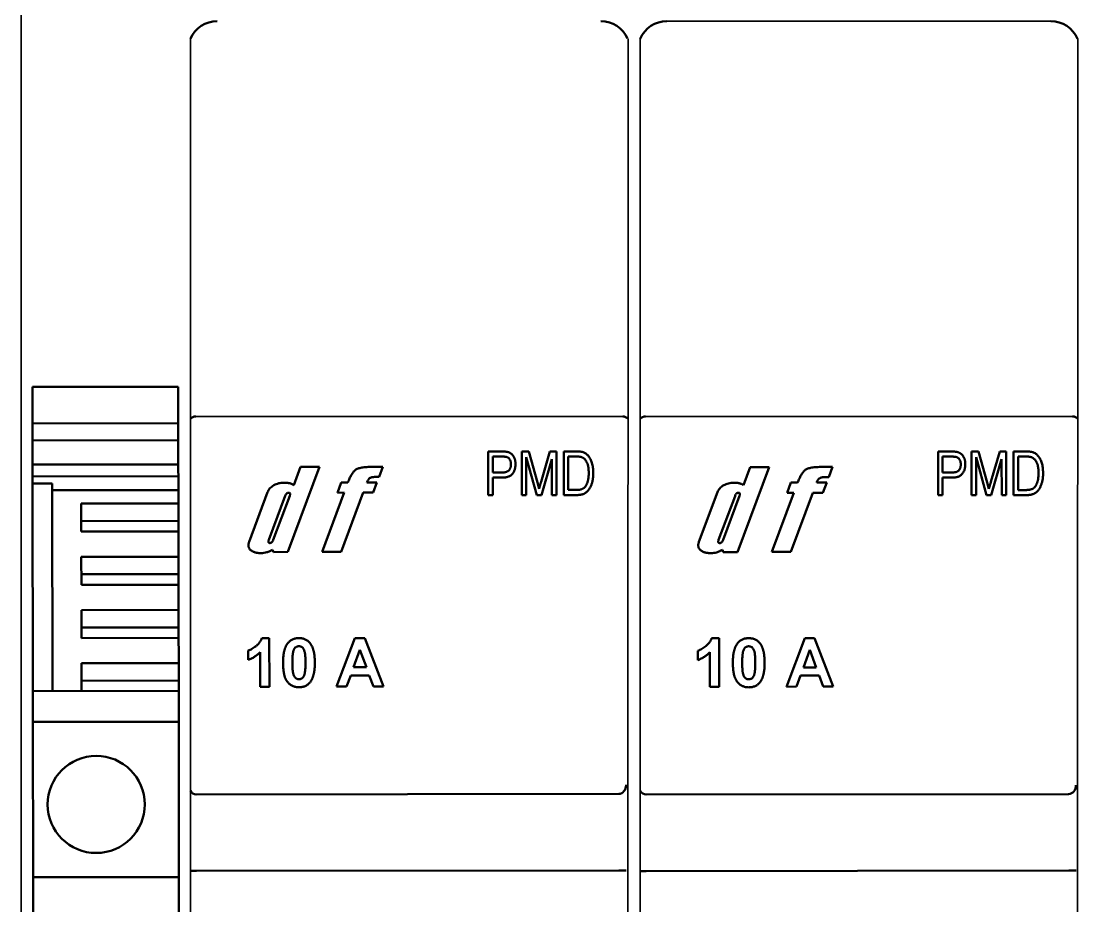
# Model space of a CAD drawing. Header units: millimetres. Extents: x 0 to 19090, y 0 to 12100.
# Drawn here: x 17185.09 to 17228.6, y 11357.18 to 11393.63 of the extents above; entities that cross this region are included whole.
import ezdxf

# ---------------------------------------------------------------- set-up
doc = ezdxf.new("R2010")
doc.units = ezdxf.units.MM
doc.header["$MEASUREMENT"] = 0
doc.layers.add('NetDam', color=7, linetype='Continuous', lineweight=35)
doc.layers.add('Visible (ISO)', color=7, linetype='Continuous', lineweight=50)

msp = doc.modelspace()

# ---------------------------------------------------------------- linework, layer by layer
at = {"layer": 'NetDam', "color": 0}
for p, q in [((17185.092, 11234.875), (17185.092, 11474.875)), ((17211.681, 11393.626), (17227.503, 11393.626)), ((17192.061, 11316.827), (17192.061, 11392.906)), ((17210.065, 11316.825), (17210.082, 11392.904)), ((17210.582, 11316.825), (17210.582, 11392.904)), ((17228.585, 11316.823), (17228.602, 11392.902)), ((17209.861, 11377.345), (17192.282, 11377.345)), ((17228.382, 11377.343), (17210.802, 11377.343))]:
    msp.add_line(p, q, dxfattribs=at)
at = {"layer": 'Visible (ISO)'}
for p, q in [((17185.561, 11378.558), (17191.561, 11378.566)), ((17185.563, 11377.058), (17185.561, 11378.558)), ((17191.58, 11364.32), (17191.561, 11378.566)), ((17185.563, 11377.058), (17191.563, 11377.066)), ((17185.564, 11376.358), (17185.563, 11377.058)), ((17185.564, 11376.358), (17191.564, 11376.366)), ((17185.564, 11376.358), (17185.565, 11375.758)), ((17185.565, 11375.358), (17185.565, 11375.758)), ((17204.324, 11375.9), (17204.878, 11375.901)), ((17204.326, 11374.1), (17204.324, 11375.9)), ((17204.511, 11375.69), (17204.512, 11375.035)), ((17204.899, 11375.69), (17204.511, 11375.69)), ((17205.705, 11374.102), (17205.703, 11375.902)), ((17205.703, 11375.902), (17205.996, 11375.902)), ((17206.321, 11374.103), (17205.89, 11375.673)), ((17205.89, 11375.673), (17205.892, 11374.102)), ((17205.996, 11375.902), (17206.348, 11374.628)), ((17206.499, 11374.65), (17206.864, 11375.903)), ((17206.864, 11375.903), (17207.129, 11375.904)), ((17207.129, 11375.904), (17207.131, 11374.104)), ((17207.433, 11375.904), (17207.94, 11375.905)), ((17207.435, 11374.104), (17207.433, 11375.904)), ((17207.62, 11375.694), (17207.622, 11374.315)), ((17207.936, 11375.694), (17207.62, 11375.694)), ((17222.844, 11375.898), (17223.399, 11375.899)), ((17222.847, 11374.098), (17222.844, 11375.898)), ((17223.032, 11375.688), (17223.032, 11375.033)), ((17223.419, 11375.688), (17223.032, 11375.688)), ((17224.226, 11374.1), (17224.223, 11375.9)), ((17224.223, 11375.9), (17224.516, 11375.9)), ((17224.841, 11374.101), (17224.411, 11375.671)), ((17224.411, 11375.671), (17224.413, 11374.1)), ((17224.516, 11375.9), (17224.868, 11374.626)), ((17225.02, 11374.648), (17225.385, 11375.901)), ((17225.385, 11375.901), (17225.649, 11375.902)), ((17225.649, 11375.902), (17225.652, 11374.102)), ((17225.953, 11375.902), (17226.461, 11375.903)), ((17225.956, 11374.102), (17225.953, 11375.902)), ((17226.141, 11375.692), (17226.142, 11374.313)), ((17226.457, 11375.692), (17226.141, 11375.692)), ((17185.565, 11375.358), (17191.565, 11375.366)), ((17185.566, 11374.87), (17185.565, 11375.358)), ((17197.376, 11375.263), (17196.072, 11371.761)), ((17196.314, 11374.511), (17196.593, 11375.262)), ((17196.593, 11375.262), (17197.376, 11375.263)), ((17199.501, 11375.265), (17199.982, 11375.266)), ((17199.982, 11375.266), (17199.828, 11374.851)), ((17206.942, 11375.589), (17206.512, 11374.103)), ((17206.944, 11374.103), (17206.942, 11375.589)), ((17215.896, 11375.261), (17214.592, 11371.759)), ((17214.834, 11374.509), (17215.113, 11375.26)), ((17215.113, 11375.26), (17215.896, 11375.261)), ((17218.021, 11375.263), (17218.503, 11375.264)), ((17218.503, 11375.264), (17218.348, 11374.849)), ((17225.463, 11375.587), (17225.033, 11374.101)), ((17225.465, 11374.101), (17225.463, 11375.587)), ((17185.566, 11374.87), (17191.566, 11374.878)), ((17185.566, 11374.587), (17185.566, 11374.87)), ((17199.828, 11374.851), (17199.689, 11374.851)), ((17204.512, 11375.035), (17204.904, 11375.036)), ((17204.892, 11374.825), (17204.512, 11374.825)), ((17204.512, 11374.825), (17204.513, 11374.1)), ((17218.348, 11374.849), (17218.209, 11374.849)), ((17223.032, 11375.033), (17223.424, 11375.034)), ((17223.413, 11374.823), (17223.033, 11374.823)), ((17223.033, 11374.823), (17223.034, 11374.098)), ((17186.366, 11374.588), (17185.566, 11374.587)), ((17185.566, 11374.587), (17185.578, 11366.031)), ((17186.378, 11366.032), (17186.366, 11374.588)), ((17198.114, 11374.204), (17198.268, 11374.619)), ((17198.268, 11374.619), (17198.545, 11374.619)), ((17199.327, 11374.62), (17199.742, 11374.621)), ((17199.742, 11374.621), (17199.588, 11374.206)), ((17206.348, 11374.628), (17206.418, 11374.362)), ((17216.634, 11374.202), (17216.789, 11374.617)), ((17216.789, 11374.617), (17217.065, 11374.617)), ((17217.848, 11374.618), (17218.262, 11374.619)), ((17218.262, 11374.619), (17218.108, 11374.204)), ((17224.868, 11374.626), (17224.938, 11374.36)), ((17186.367, 11374.305), (17191.567, 11374.312)), ((17194.478, 11372.178), (17195.238, 11374.221)), ((17195.965, 11374.068), (17195.292, 11372.261)), ((17195.476, 11372.262), (17196.15, 11374.074)), ((17197.481, 11371.763), (17198.39, 11374.205)), ((17198.39, 11374.205), (17198.114, 11374.204)), ((17199.173, 11374.206), (17198.264, 11371.764)), ((17199.588, 11374.206), (17199.173, 11374.206)), ((17204.513, 11374.1), (17204.326, 11374.1)), ((17205.892, 11374.102), (17205.705, 11374.102)), ((17206.512, 11374.103), (17206.321, 11374.103)), ((17207.131, 11374.104), (17206.944, 11374.103)), ((17207.966, 11374.105), (17207.435, 11374.104)), ((17207.622, 11374.315), (17207.943, 11374.315)), ((17212.999, 11372.176), (17213.759, 11374.219)), ((17214.485, 11374.066), (17213.812, 11372.259)), ((17213.997, 11372.26), (17214.671, 11374.072)), ((17216.002, 11371.761), (17216.911, 11374.203)), ((17216.911, 11374.203), (17216.634, 11374.202)), ((17217.694, 11374.204), (17216.784, 11371.762)), ((17218.108, 11374.204), (17217.694, 11374.204)), ((17223.034, 11374.098), (17222.847, 11374.098)), ((17224.413, 11374.1), (17224.226, 11374.1)), ((17225.033, 11374.101), (17224.841, 11374.101)), ((17225.652, 11374.102), (17225.465, 11374.101)), ((17226.486, 11374.103), (17225.956, 11374.102)), ((17226.142, 11374.313), (17226.463, 11374.313)), ((17187.568, 11373.752), (17191.568, 11373.757)), ((17187.569, 11372.6), (17187.568, 11373.752)), ((17187.568, 11373.034), (17191.568, 11373.04)), ((17187.569, 11372.6), (17191.569, 11372.605)), ((17195.479, 11371.76), (17195.446, 11371.849)), ((17196.072, 11371.761), (17195.479, 11371.76)), ((17198.264, 11371.764), (17197.481, 11371.763)), ((17213.999, 11371.758), (17213.966, 11371.847)), ((17214.592, 11371.759), (17213.999, 11371.758)), ((17216.784, 11371.762), (17216.002, 11371.761)), ((17187.57, 11371.559), (17191.57, 11371.565)), ((17187.572, 11370.408), (17187.57, 11371.559)), ((17187.571, 11370.842), (17191.571, 11370.847)), ((17187.572, 11370.408), (17191.572, 11370.413)), ((17187.573, 11369.367), (17191.573, 11369.373)), ((17187.575, 11368.216), (17187.573, 11369.367)), ((17187.574, 11368.65), (17191.574, 11368.655)), ((17187.575, 11368.216), (17191.575, 11368.221)), ((17195.003, 11368.21), (17195.311, 11368.211)), ((17195.311, 11368.211), (17195.314, 11366.211)), ((17198.083, 11366.214), (17198.837, 11368.215)), ((17198.837, 11368.215), (17199.244, 11368.216)), ((17199.244, 11368.216), (17200.006, 11366.217)), ((17213.523, 11368.208), (17213.832, 11368.209)), ((17213.832, 11368.209), (17213.834, 11366.209)), ((17216.604, 11366.212), (17217.357, 11368.213)), ((17217.357, 11368.213), (17217.765, 11368.214)), ((17217.765, 11368.214), (17218.527, 11366.215)), ((17194.441, 11367.312), (17194.44, 11367.697)), ((17194.929, 11366.21), (17194.928, 11367.634)), ((17199.043, 11367.729), (17198.782, 11367.01)), ((17199.307, 11367.011), (17199.043, 11367.729)), ((17212.961, 11367.31), (17212.961, 11367.695)), ((17213.45, 11366.208), (17213.448, 11367.632)), ((17217.563, 11367.727), (17217.302, 11367.008)), ((17217.827, 11367.009), (17217.563, 11367.727)), ((17187.576, 11367.175), (17191.576, 11367.181)), ((17187.578, 11366.034), (17187.576, 11367.175)), ((17198.782, 11367.01), (17199.307, 11367.011)), ((17217.302, 11367.008), (17217.827, 11367.009)), ((17198.662, 11366.677), (17198.494, 11366.215)), ((17199.429, 11366.678), (17198.662, 11366.677)), ((17199.599, 11366.216), (17199.429, 11366.678)), ((17217.182, 11366.675), (17217.014, 11366.213)), ((17217.95, 11366.676), (17217.182, 11366.675)), ((17218.119, 11366.214), (17217.95, 11366.676)), ((17187.577, 11366.458), (17191.577, 11366.463)), ((17195.314, 11366.211), (17194.929, 11366.21)), ((17198.494, 11366.215), (17198.083, 11366.214)), ((17200.006, 11366.217), (17199.599, 11366.216)), ((17213.834, 11366.209), (17213.45, 11366.208)), ((17217.014, 11366.213), (17216.604, 11366.212)), ((17218.527, 11366.215), (17218.119, 11366.214)), ((17185.578, 11366.031), (17191.578, 11366.039)), ((17185.579, 11364.758), (17185.578, 11366.031)), ((17185.579, 11364.758), (17191.579, 11364.766)), ((17185.588, 11358.359), (17185.579, 11364.758)), ((17191.581, 11363.745), (17191.58, 11364.32)), ((17191.581, 11363.745), (17191.585, 11360.225)), ((17209.702, 11361.793), (17192.302, 11361.77)), ((17228.222, 11361.791), (17210.822, 11361.768)), ((17191.586, 11359.649), (17191.585, 11360.225)), ((17191.589, 11357.616), (17191.586, 11359.649)), ((17185.588, 11358.359), (17191.588, 11358.366)), ((17185.601, 11348.359), (17185.588, 11358.359)), ((17192.061, 11358.62), (17192.306, 11358.62)), ((17209.706, 11358.643), (17192.306, 11358.62)), ((17209.706, 11358.643), (17210.006, 11358.644)), ((17210.582, 11358.618), (17210.827, 11358.618)), ((17228.227, 11358.641), (17210.827, 11358.618)), ((17228.227, 11358.641), (17228.527, 11358.641)), ((17191.589, 11357.4), (17191.589, 11357.616)), ((17191.615, 11337.732), (17191.589, 11357.4))]:
    msp.add_line(p, q, dxfattribs=at)
for centre, radius, start, end in [((17193.162, 11392.428), 1.2, 90.0753, 156.5144), ((17208.964, 11392.428), 1.2, 23.4856, 89.9247), ((17211.682, 11392.426), 1.2, 90.0753, 156.5144), ((17227.484, 11392.426), 1.2, 23.4856, 89.9247), ((17192.282, 11377.045), 0.3, 90.0753, 137.397), ((17209.861, 11377.045), 0.3, 42.603, 89.9247), ((17210.802, 11377.043), 0.3, 90.0753, 137.397), ((17228.381, 11377.043), 0.3, 42.603, 89.9247), ((17188.184, 11361.362), 2, 0.0753, 180.0753), ((17188.184, 11361.362), 2, 180.0753, 0.0753)]:
    msp.add_arc(centre, radius, start, end, dxfattribs=at)
for centre, major_axis, start_param, end_param in [((17209.702, 11362.163), (0, 0.37), 3.141593, 4.712389), ((17228.222, 11362.161), (0, 0.37), 3.141593, 4.712389), ((17192.302, 11362.14), (0, -0.37), 5.351948, 6.283185), ((17210.822, 11362.138), (0, -0.37), 5.351948, 6.283185)]:
    msp.add_ellipse(centre, major_axis=major_axis, ratio=0.811282, start_param=start_param, end_param=end_param, dxfattribs=at)
for points, knots in [([(17204.878, 11375.901), (17204.894, 11375.901), (17204.925, 11375.901), (17204.969, 11375.899), (17205.01, 11375.897), (17205.047, 11375.892), (17205.082, 11375.888), (17205.113, 11375.882), (17205.141, 11375.875), (17205.159, 11375.869), (17205.167, 11375.866)], [0, 0, 0, 0, 0.162643, 0.312901, 0.453294, 0.58413, 0.70285, 0.811058, 0.910586, 1, 1, 1, 1]), ([(17205.26, 11375.37), (17205.259, 11375.387), (17205.258, 11375.421), (17205.25, 11375.47), (17205.237, 11375.515), (17205.218, 11375.556), (17205.196, 11375.591), (17205.172, 11375.621), (17205.145, 11375.645), (17205.12, 11375.66), (17205.098, 11375.669), (17205.078, 11375.675), (17205.056, 11375.68), (17205.03, 11375.684), (17205.002, 11375.687), (17204.97, 11375.689), (17204.936, 11375.69), (17204.912, 11375.69), (17204.899, 11375.69)], [0, 0, 0, 0, 0.09377, 0.18145, 0.264182, 0.343634, 0.418713, 0.486671, 0.549814, 0.609602, 0.641373, 0.677381, 0.718583, 0.764671, 0.815739, 0.871811, 0.933005, 1, 1, 1, 1]), ([(17205.167, 11375.866), (17205.177, 11375.862), (17205.198, 11375.854), (17205.228, 11375.838), (17205.256, 11375.82), (17205.282, 11375.8), (17205.307, 11375.777), (17205.33, 11375.751), (17205.351, 11375.723), (17205.371, 11375.692), (17205.389, 11375.66), (17205.404, 11375.625), (17205.417, 11375.589), (17205.428, 11375.551), (17205.437, 11375.511), (17205.442, 11375.469), (17205.446, 11375.425), (17205.446, 11375.395), (17205.447, 11375.38)], [0, 0, 0, 0, 0.056072, 0.112012, 0.167171, 0.222811, 0.27891, 0.336355, 0.395158, 0.456072, 0.518045, 0.581404, 0.645662, 0.712108, 0.780061, 0.850885, 0.92373, 1, 1, 1, 1]), ([(17208.191, 11375.659), (17208.184, 11375.662), (17208.169, 11375.668), (17208.144, 11375.675), (17208.117, 11375.681), (17208.086, 11375.686), (17208.053, 11375.69), (17208.017, 11375.693), (17207.977, 11375.694), (17207.95, 11375.694), (17207.936, 11375.694)], [0, 0, 0, 0, 0.089406, 0.188125, 0.296701, 0.415541, 0.544795, 0.685025, 0.837611, 1, 1, 1, 1]), ([(17207.94, 11375.905), (17207.956, 11375.905), (17207.985, 11375.905), (17208.028, 11375.903), (17208.068, 11375.9), (17208.105, 11375.897), (17208.14, 11375.892), (17208.171, 11375.887), (17208.2, 11375.88), (17208.218, 11375.875), (17208.227, 11375.872)], [0, 0, 0, 0, 0.157769, 0.306832, 0.444685, 0.574038, 0.693806, 0.805229, 0.906553, 1, 1, 1, 1]), ([(17208.463, 11375.018), (17208.462, 11375.04), (17208.462, 11375.084), (17208.458, 11375.147), (17208.453, 11375.206), (17208.444, 11375.262), (17208.434, 11375.314), (17208.42, 11375.363), (17208.405, 11375.408), (17208.387, 11375.449), (17208.367, 11375.486), (17208.346, 11375.521), (17208.324, 11375.552), (17208.3, 11375.58), (17208.275, 11375.605), (17208.249, 11375.626), (17208.22, 11375.644), (17208.201, 11375.654), (17208.191, 11375.659)], [0, 0, 0, 0, 0.091058, 0.177272, 0.258757, 0.33524, 0.407833, 0.475904, 0.540567, 0.601389, 0.659248, 0.713941, 0.765993, 0.816126, 0.863976, 0.910287, 0.955276, 1, 1, 1, 1]), ([(17208.227, 11375.872), (17208.248, 11375.864), (17208.29, 11375.848), (17208.348, 11375.812), (17208.402, 11375.768), (17208.451, 11375.715), (17208.496, 11375.654), (17208.535, 11375.585), (17208.569, 11375.509), (17208.598, 11375.426), (17208.621, 11375.334), (17208.638, 11375.235), (17208.648, 11375.128), (17208.649, 11375.054), (17208.65, 11375.016)], [0, 0, 0, 0, 0.06613, 0.132306, 0.200143, 0.270995, 0.345232, 0.422746, 0.504203, 0.590818, 0.683013, 0.781266, 0.886884, 1, 1, 1, 1]), ([(17223.399, 11375.899), (17223.415, 11375.899), (17223.445, 11375.899), (17223.489, 11375.897), (17223.53, 11375.895), (17223.568, 11375.89), (17223.602, 11375.886), (17223.634, 11375.88), (17223.662, 11375.873), (17223.679, 11375.867), (17223.687, 11375.864)], [0, 0, 0, 0, 0.162643, 0.312901, 0.453294, 0.58413, 0.70285, 0.811058, 0.910586, 1, 1, 1, 1]), ([(17223.78, 11375.368), (17223.78, 11375.385), (17223.779, 11375.419), (17223.77, 11375.468), (17223.757, 11375.513), (17223.739, 11375.554), (17223.716, 11375.589), (17223.692, 11375.619), (17223.665, 11375.643), (17223.64, 11375.658), (17223.618, 11375.667), (17223.599, 11375.673), (17223.576, 11375.678), (17223.55, 11375.682), (17223.522, 11375.685), (17223.49, 11375.687), (17223.456, 11375.688), (17223.432, 11375.688), (17223.419, 11375.688)], [0, 0, 0, 0, 0.09377, 0.18145, 0.264182, 0.343634, 0.418713, 0.486671, 0.549814, 0.609602, 0.641373, 0.677381, 0.718583, 0.764671, 0.815739, 0.871811, 0.933005, 1, 1, 1, 1]), ([(17223.687, 11375.864), (17223.698, 11375.86), (17223.719, 11375.852), (17223.748, 11375.836), (17223.776, 11375.818), (17223.803, 11375.798), (17223.827, 11375.775), (17223.85, 11375.749), (17223.871, 11375.721), (17223.891, 11375.69), (17223.909, 11375.658), (17223.924, 11375.623), (17223.938, 11375.587), (17223.948, 11375.549), (17223.957, 11375.509), (17223.962, 11375.467), (17223.966, 11375.423), (17223.967, 11375.393), (17223.967, 11375.378)], [0, 0, 0, 0, 0.056072, 0.112012, 0.167171, 0.222811, 0.27891, 0.336355, 0.395158, 0.456072, 0.518045, 0.581404, 0.645662, 0.712108, 0.780061, 0.850885, 0.92373, 1, 1, 1, 1]), ([(17226.711, 11375.657), (17226.704, 11375.66), (17226.689, 11375.666), (17226.664, 11375.673), (17226.637, 11375.679), (17226.607, 11375.684), (17226.573, 11375.688), (17226.537, 11375.691), (17226.498, 11375.692), (17226.471, 11375.692), (17226.457, 11375.692)], [0, 0, 0, 0, 0.089406, 0.188125, 0.296701, 0.415541, 0.544795, 0.685025, 0.837611, 1, 1, 1, 1]), ([(17226.461, 11375.903), (17226.476, 11375.903), (17226.505, 11375.903), (17226.548, 11375.901), (17226.588, 11375.898), (17226.626, 11375.895), (17226.66, 11375.89), (17226.692, 11375.885), (17226.72, 11375.878), (17226.738, 11375.872), (17226.747, 11375.87)], [0, 0, 0, 0, 0.157769, 0.306832, 0.444685, 0.574038, 0.693806, 0.805229, 0.906553, 1, 1, 1, 1]), ([(17226.983, 11375.016), (17226.983, 11375.038), (17226.982, 11375.082), (17226.979, 11375.145), (17226.973, 11375.204), (17226.964, 11375.26), (17226.954, 11375.312), (17226.941, 11375.361), (17226.925, 11375.406), (17226.907, 11375.447), (17226.887, 11375.484), (17226.867, 11375.519), (17226.844, 11375.55), (17226.821, 11375.578), (17226.795, 11375.603), (17226.769, 11375.624), (17226.741, 11375.642), (17226.721, 11375.652), (17226.711, 11375.657)], [0, 0, 0, 0, 0.091058, 0.177272, 0.258757, 0.33524, 0.407833, 0.475904, 0.540567, 0.601389, 0.659248, 0.713941, 0.765993, 0.816126, 0.863976, 0.910287, 0.955276, 1, 1, 1, 1]), ([(17226.747, 11375.87), (17226.768, 11375.862), (17226.81, 11375.846), (17226.868, 11375.81), (17226.922, 11375.766), (17226.972, 11375.713), (17227.016, 11375.652), (17227.056, 11375.583), (17227.09, 11375.507), (17227.119, 11375.424), (17227.142, 11375.332), (17227.158, 11375.233), (17227.168, 11375.126), (17227.169, 11375.052), (17227.17, 11375.014)], [0, 0, 0, 0, 0.06613, 0.132306, 0.200143, 0.270995, 0.345232, 0.422746, 0.504203, 0.590818, 0.683013, 0.781266, 0.886884, 1, 1, 1, 1]), ([(17198.545, 11374.619), (17198.555, 11374.649), (17198.577, 11374.705), (17198.612, 11374.785), (17198.647, 11374.858), (17198.683, 11374.925), (17198.72, 11374.984), (17198.757, 11375.037), (17198.794, 11375.083), (17198.834, 11375.124), (17198.88, 11375.159), (17198.937, 11375.187), (17199.004, 11375.211), (17199.082, 11375.231), (17199.171, 11375.246), (17199.271, 11375.258), (17199.382, 11375.264), (17199.46, 11375.265), (17199.501, 11375.265)], [0, 0, 0, 0, 0.073025, 0.141283, 0.204942, 0.263847, 0.318172, 0.368593, 0.414983, 0.457944, 0.501374, 0.550188, 0.605893, 0.668658, 0.738855, 0.817567, 0.90435, 1, 1, 1, 1]), ([(17205.447, 11375.38), (17205.446, 11375.36), (17205.446, 11375.321), (17205.44, 11375.264), (17205.43, 11375.209), (17205.417, 11375.158), (17205.399, 11375.109), (17205.378, 11375.063), (17205.352, 11375.02), (17205.323, 11374.98), (17205.289, 11374.943), (17205.249, 11374.912), (17205.203, 11374.885), (17205.152, 11374.863), (17205.095, 11374.846), (17205.032, 11374.834), (17204.964, 11374.827), (17204.917, 11374.826), (17204.892, 11374.825)], [0, 0, 0, 0, 0.066633, 0.130318, 0.191414, 0.250222, 0.307644, 0.363778, 0.418941, 0.474177, 0.529339, 0.585724, 0.64416, 0.705484, 0.771261, 0.841987, 0.917917, 1, 1, 1, 1]), ([(17204.904, 11375.036), (17204.918, 11375.036), (17204.947, 11375.037), (17204.989, 11375.04), (17205.028, 11375.047), (17205.063, 11375.056), (17205.096, 11375.068), (17205.125, 11375.082), (17205.151, 11375.099), (17205.175, 11375.119), (17205.195, 11375.141), (17205.212, 11375.166), (17205.227, 11375.194), (17205.239, 11375.224), (17205.248, 11375.257), (17205.255, 11375.292), (17205.259, 11375.33), (17205.259, 11375.356), (17205.26, 11375.37)], [0, 0, 0, 0, 0.079332, 0.153706, 0.223583, 0.288684, 0.34954, 0.407382, 0.462364, 0.51587, 0.56925, 0.622815, 0.678057, 0.736107, 0.796367, 0.859845, 0.927813, 1, 1, 1, 1]), ([(17217.065, 11374.617), (17217.076, 11374.647), (17217.097, 11374.703), (17217.133, 11374.783), (17217.167, 11374.856), (17217.203, 11374.923), (17217.24, 11374.982), (17217.277, 11375.035), (17217.314, 11375.081), (17217.354, 11375.122), (17217.401, 11375.157), (17217.457, 11375.185), (17217.524, 11375.209), (17217.602, 11375.229), (17217.692, 11375.244), (17217.791, 11375.256), (17217.903, 11375.262), (17217.98, 11375.263), (17218.021, 11375.263)], [0, 0, 0, 0, 0.073025, 0.141283, 0.204942, 0.263847, 0.318172, 0.368593, 0.414983, 0.457944, 0.501374, 0.550188, 0.605893, 0.668658, 0.738855, 0.817567, 0.90435, 1, 1, 1, 1]), ([(17223.967, 11375.378), (17223.967, 11375.358), (17223.966, 11375.319), (17223.96, 11375.262), (17223.95, 11375.207), (17223.937, 11375.156), (17223.92, 11375.107), (17223.898, 11375.061), (17223.873, 11375.018), (17223.844, 11374.978), (17223.81, 11374.941), (17223.769, 11374.91), (17223.724, 11374.883), (17223.672, 11374.861), (17223.616, 11374.844), (17223.553, 11374.832), (17223.485, 11374.825), (17223.437, 11374.824), (17223.413, 11374.823)], [0, 0, 0, 0, 0.066633, 0.130318, 0.191414, 0.250222, 0.307644, 0.363778, 0.418941, 0.474177, 0.529339, 0.585724, 0.64416, 0.705484, 0.771261, 0.841987, 0.917917, 1, 1, 1, 1]), ([(17223.424, 11375.034), (17223.439, 11375.034), (17223.468, 11375.035), (17223.509, 11375.038), (17223.548, 11375.045), (17223.584, 11375.054), (17223.616, 11375.066), (17223.645, 11375.08), (17223.672, 11375.097), (17223.695, 11375.117), (17223.715, 11375.139), (17223.733, 11375.164), (17223.747, 11375.192), (17223.759, 11375.222), (17223.769, 11375.255), (17223.775, 11375.29), (17223.779, 11375.328), (17223.78, 11375.354), (17223.78, 11375.368)], [0, 0, 0, 0, 0.079332, 0.153706, 0.223583, 0.288684, 0.34954, 0.407382, 0.462364, 0.51587, 0.56925, 0.622815, 0.678057, 0.736107, 0.796367, 0.859845, 0.927813, 1, 1, 1, 1]), ([(17199.689, 11374.851), (17199.661, 11374.851), (17199.609, 11374.849), (17199.538, 11374.839), (17199.482, 11374.824), (17199.438, 11374.799), (17199.405, 11374.765), (17199.377, 11374.724), (17199.35, 11374.676), (17199.335, 11374.64), (17199.327, 11374.62)], [0, 0, 0, 0, 0.180492, 0.330265, 0.453075, 0.552409, 0.646429, 0.751598, 0.868564, 1, 1, 1, 1]), ([(17208.65, 11375.016), (17208.649, 11374.991), (17208.649, 11374.941), (17208.645, 11374.869), (17208.638, 11374.8), (17208.629, 11374.734), (17208.616, 11374.67), (17208.601, 11374.609), (17208.582, 11374.552), (17208.562, 11374.497), (17208.539, 11374.446), (17208.514, 11374.398), (17208.488, 11374.354), (17208.46, 11374.314), (17208.43, 11374.279), (17208.4, 11374.246), (17208.367, 11374.218), (17208.332, 11374.194), (17208.296, 11374.172), (17208.256, 11374.155), (17208.215, 11374.139), (17208.17, 11374.127), (17208.123, 11374.117), (17208.073, 11374.11), (17208.02, 11374.106), (17207.984, 11374.105), (17207.966, 11374.105)], [0, 0, 0, 0, 0.057755, 0.113614, 0.16712, 0.218946, 0.268664, 0.316897, 0.363577, 0.408777, 0.452021, 0.493346, 0.532766, 0.569964, 0.605778, 0.64024, 0.67339, 0.705743, 0.737921, 0.771071, 0.805292, 0.840967, 0.878091, 0.916771, 0.957451, 1, 1, 1, 1]), ([(17208.392, 11374.578), (17208.397, 11374.594), (17208.409, 11374.625), (17208.424, 11374.675), (17208.435, 11374.726), (17208.446, 11374.78), (17208.453, 11374.837), (17208.459, 11374.895), (17208.462, 11374.956), (17208.462, 11374.997), (17208.463, 11375.018)], [0, 0, 0, 0, 0.111646, 0.226426, 0.344474, 0.466462, 0.593163, 0.724245, 0.859766, 1, 1, 1, 1]), ([(17218.209, 11374.849), (17218.181, 11374.848), (17218.129, 11374.847), (17218.059, 11374.837), (17218.002, 11374.822), (17217.959, 11374.797), (17217.925, 11374.763), (17217.897, 11374.722), (17217.87, 11374.674), (17217.856, 11374.638), (17217.848, 11374.618)], [0, 0, 0, 0, 0.180492, 0.330265, 0.453075, 0.552409, 0.646429, 0.751598, 0.868564, 1, 1, 1, 1]), ([(17227.17, 11375.014), (17227.17, 11374.989), (17227.169, 11374.939), (17227.165, 11374.867), (17227.159, 11374.798), (17227.149, 11374.732), (17227.136, 11374.668), (17227.121, 11374.607), (17227.103, 11374.55), (17227.082, 11374.495), (17227.059, 11374.444), (17227.034, 11374.396), (17227.008, 11374.352), (17226.98, 11374.312), (17226.951, 11374.277), (17226.92, 11374.244), (17226.887, 11374.216), (17226.853, 11374.192), (17226.816, 11374.17), (17226.777, 11374.153), (17226.735, 11374.137), (17226.69, 11374.125), (17226.643, 11374.115), (17226.593, 11374.108), (17226.541, 11374.104), (17226.505, 11374.103), (17226.486, 11374.103)], [0, 0, 0, 0, 0.057755, 0.113614, 0.16712, 0.218946, 0.268664, 0.316897, 0.363577, 0.408777, 0.452021, 0.493346, 0.532766, 0.569964, 0.605778, 0.64024, 0.67339, 0.705743, 0.737921, 0.771071, 0.805292, 0.840967, 0.878091, 0.916771, 0.957451, 1, 1, 1, 1]), ([(17226.912, 11374.576), (17226.918, 11374.592), (17226.929, 11374.623), (17226.944, 11374.673), (17226.956, 11374.724), (17226.966, 11374.778), (17226.973, 11374.835), (17226.979, 11374.893), (17226.982, 11374.954), (17226.983, 11374.995), (17226.983, 11375.016)], [0, 0, 0, 0, 0.111646, 0.226426, 0.344474, 0.466462, 0.593163, 0.724245, 0.859766, 1, 1, 1, 1]), ([(17195.238, 11374.221), (17195.251, 11374.25), (17195.276, 11374.309), (17195.337, 11374.386), (17195.41, 11374.455), (17195.498, 11374.511), (17195.595, 11374.558), (17195.696, 11374.591), (17195.801, 11374.612), (17195.872, 11374.615), (17195.908, 11374.616)], [0, 0, 0, 0, 0.11642, 0.23242, 0.352939, 0.481104, 0.612769, 0.741489, 0.870485, 1, 1, 1, 1]), ([(17195.908, 11374.616), (17195.932, 11374.616), (17195.977, 11374.615), (17196.043, 11374.611), (17196.103, 11374.601), (17196.157, 11374.592), (17196.205, 11374.576), (17196.247, 11374.559), (17196.283, 11374.537), (17196.304, 11374.52), (17196.314, 11374.511)], [0, 0, 0, 0, 0.166288, 0.321233, 0.460405, 0.588849, 0.705161, 0.812769, 0.909254, 1, 1, 1, 1]), ([(17206.418, 11374.362), (17206.42, 11374.37), (17206.425, 11374.389), (17206.433, 11374.418), (17206.442, 11374.45), (17206.452, 11374.485), (17206.462, 11374.522), (17206.474, 11374.562), (17206.486, 11374.605), (17206.495, 11374.635), (17206.499, 11374.65)], [0, 0, 0, 0, 0.090712, 0.190611, 0.302053, 0.422037, 0.551217, 0.690772, 0.840366, 1, 1, 1, 1]), ([(17207.943, 11374.315), (17207.959, 11374.315), (17207.989, 11374.316), (17208.034, 11374.319), (17208.075, 11374.323), (17208.113, 11374.331), (17208.149, 11374.339), (17208.181, 11374.35), (17208.211, 11374.362), (17208.238, 11374.377), (17208.263, 11374.394), (17208.286, 11374.413), (17208.307, 11374.435), (17208.327, 11374.459), (17208.346, 11374.485), (17208.363, 11374.514), (17208.378, 11374.545), (17208.387, 11374.567), (17208.392, 11374.578)], [0, 0, 0, 0, 0.083876, 0.1627, 0.236637, 0.305998, 0.370799, 0.431234, 0.488336, 0.542444, 0.595272, 0.648372, 0.702151, 0.757996, 0.81482, 0.874015, 0.935644, 1, 1, 1, 1]), ([(17213.759, 11374.219), (17213.771, 11374.248), (17213.797, 11374.307), (17213.857, 11374.384), (17213.93, 11374.453), (17214.019, 11374.509), (17214.115, 11374.556), (17214.217, 11374.589), (17214.321, 11374.61), (17214.393, 11374.613), (17214.428, 11374.614)], [0, 0, 0, 0, 0.11642, 0.23242, 0.352939, 0.481104, 0.612769, 0.741489, 0.870485, 1, 1, 1, 1]), ([(17214.428, 11374.614), (17214.452, 11374.614), (17214.498, 11374.613), (17214.563, 11374.609), (17214.623, 11374.599), (17214.677, 11374.59), (17214.725, 11374.574), (17214.768, 11374.557), (17214.804, 11374.535), (17214.824, 11374.518), (17214.834, 11374.509)], [0, 0, 0, 0, 0.166288, 0.321233, 0.460405, 0.588849, 0.705161, 0.812769, 0.909254, 1, 1, 1, 1]), ([(17224.938, 11374.36), (17224.941, 11374.368), (17224.946, 11374.387), (17224.954, 11374.416), (17224.963, 11374.448), (17224.972, 11374.483), (17224.983, 11374.52), (17224.994, 11374.56), (17225.007, 11374.603), (17225.015, 11374.633), (17225.02, 11374.648)], [0, 0, 0, 0, 0.090712, 0.190611, 0.302053, 0.422037, 0.551217, 0.690772, 0.840366, 1, 1, 1, 1]), ([(17226.463, 11374.313), (17226.479, 11374.313), (17226.51, 11374.314), (17226.554, 11374.317), (17226.595, 11374.321), (17226.634, 11374.329), (17226.669, 11374.337), (17226.701, 11374.348), (17226.731, 11374.36), (17226.758, 11374.375), (17226.783, 11374.392), (17226.806, 11374.411), (17226.827, 11374.433), (17226.847, 11374.457), (17226.866, 11374.483), (17226.883, 11374.512), (17226.898, 11374.543), (17226.907, 11374.565), (17226.912, 11374.576)], [0, 0, 0, 0, 0.083876, 0.1627, 0.236637, 0.305998, 0.370799, 0.431234, 0.488336, 0.542444, 0.595272, 0.648372, 0.702151, 0.757996, 0.81482, 0.874015, 0.935644, 1, 1, 1, 1]), ([(17196.107, 11374.202), (17196.092, 11374.2), (17196.062, 11374.196), (17196.021, 11374.168), (17195.988, 11374.125), (17195.973, 11374.088), (17195.965, 11374.068)], [0, 0, 0, 0, 0.21539, 0.433549, 0.690021, 1, 1, 1, 1]), ([(17196.15, 11374.074), (17196.154, 11374.084), (17196.161, 11374.102), (17196.165, 11374.128), (17196.167, 11374.15), (17196.165, 11374.169), (17196.157, 11374.184), (17196.144, 11374.195), (17196.127, 11374.201), (17196.114, 11374.201), (17196.107, 11374.202)], [0, 0, 0, 0, 0.1893094, 0.3461307, 0.4746974, 0.587183, 0.6810618, 0.7752324, 0.8753324, 1, 1, 1, 1]), ([(17214.627, 11374.2), (17214.612, 11374.198), (17214.582, 11374.194), (17214.541, 11374.166), (17214.508, 11374.123), (17214.493, 11374.086), (17214.485, 11374.066)], [0, 0, 0, 0, 0.21539, 0.433549, 0.690021, 1, 1, 1, 1]), ([(17214.671, 11374.072), (17214.674, 11374.082), (17214.681, 11374.1), (17214.686, 11374.126), (17214.688, 11374.148), (17214.686, 11374.167), (17214.677, 11374.182), (17214.664, 11374.193), (17214.647, 11374.199), (17214.634, 11374.199), (17214.627, 11374.2)], [0, 0, 0, 0, 0.1893094, 0.3461307, 0.4746974, 0.587183, 0.6810618, 0.7752324, 0.8753324, 1, 1, 1, 1]), ([(17194.973, 11371.713), (17194.95, 11371.714), (17194.906, 11371.715), (17194.843, 11371.72), (17194.783, 11371.729), (17194.728, 11371.743), (17194.677, 11371.761), (17194.629, 11371.781), (17194.585, 11371.807), (17194.547, 11371.836), (17194.512, 11371.868), (17194.486, 11371.905), (17194.466, 11371.943), (17194.454, 11371.985), (17194.449, 11372.029), (17194.452, 11372.077), (17194.461, 11372.127), (17194.472, 11372.16), (17194.478, 11372.178)], [0, 0, 0, 0, 0.081926, 0.1589, 0.231224, 0.300311, 0.365882, 0.428681, 0.489191, 0.548253, 0.604936, 0.658606, 0.710421, 0.761994, 0.81548, 0.872163, 0.933327, 1, 1, 1, 1]), ([(17195.292, 11372.261), (17195.289, 11372.251), (17195.282, 11372.232), (17195.275, 11372.205), (17195.273, 11372.181), (17195.277, 11372.162), (17195.284, 11372.146), (17195.297, 11372.136), (17195.315, 11372.129), (17195.328, 11372.129), (17195.335, 11372.128)], [0, 0, 0, 0, 0.187604, 0.34961, 0.482623, 0.592462, 0.685226, 0.776588, 0.87905, 1, 1, 1, 1]), ([(17195.335, 11372.128), (17195.349, 11372.13), (17195.379, 11372.134), (17195.42, 11372.161), (17195.452, 11372.206), (17195.468, 11372.242), (17195.476, 11372.262)], [0, 0, 0, 0, 0.2128536, 0.4318994, 0.6872678, 1, 1, 1, 1]), ([(17213.493, 11371.711), (17213.47, 11371.712), (17213.427, 11371.713), (17213.363, 11371.718), (17213.304, 11371.727), (17213.248, 11371.741), (17213.197, 11371.759), (17213.149, 11371.779), (17213.105, 11371.805), (17213.067, 11371.834), (17213.032, 11371.866), (17213.006, 11371.903), (17212.986, 11371.941), (17212.975, 11371.983), (17212.969, 11372.027), (17212.972, 11372.075), (17212.981, 11372.125), (17212.993, 11372.158), (17212.999, 11372.176)], [0, 0, 0, 0, 0.081926, 0.1589, 0.231224, 0.300311, 0.365882, 0.428681, 0.489191, 0.548253, 0.604936, 0.658606, 0.710421, 0.761994, 0.81548, 0.872163, 0.933327, 1, 1, 1, 1]), ([(17213.812, 11372.259), (17213.809, 11372.249), (17213.802, 11372.23), (17213.796, 11372.203), (17213.793, 11372.179), (17213.797, 11372.16), (17213.804, 11372.144), (17213.818, 11372.134), (17213.835, 11372.127), (17213.848, 11372.127), (17213.855, 11372.126)], [0, 0, 0, 0, 0.187604, 0.34961, 0.482623, 0.592462, 0.685226, 0.776588, 0.87905, 1, 1, 1, 1]), ([(17213.855, 11372.126), (17213.87, 11372.128), (17213.9, 11372.132), (17213.94, 11372.159), (17213.973, 11372.204), (17213.988, 11372.24), (17213.997, 11372.26)], [0, 0, 0, 0, 0.2128536, 0.4318994, 0.6872678, 1, 1, 1, 1]), ([(17195.446, 11371.849), (17195.407, 11371.828), (17195.331, 11371.787), (17195.212, 11371.746), (17195.092, 11371.719), (17195.012, 11371.715), (17194.973, 11371.713)], [0, 0, 0, 0, 0.265204, 0.518171, 0.760718, 1, 1, 1, 1]), ([(17213.966, 11371.847), (17213.927, 11371.826), (17213.852, 11371.785), (17213.732, 11371.744), (17213.613, 11371.717), (17213.533, 11371.713), (17213.493, 11371.711)], [0, 0, 0, 0, 0.265204, 0.518171, 0.760718, 1, 1, 1, 1]), ([(17194.44, 11367.697), (17194.466, 11367.706), (17194.52, 11367.727), (17194.599, 11367.77), (17194.681, 11367.823), (17194.75, 11367.875), (17194.805, 11367.921), (17194.844, 11367.958), (17194.879, 11367.996), (17194.911, 11368.036), (17194.939, 11368.078), (17194.964, 11368.12), (17194.986, 11368.164), (17194.997, 11368.195), (17195.003, 11368.21)], [0, 0, 0, 0, 0.104473, 0.218653, 0.342856, 0.479269, 0.549541, 0.617424, 0.683535, 0.748597, 0.812176, 0.874869, 0.937429, 1, 1, 1, 1]), ([(17195.877, 11367.202), (17195.877, 11367.225), (17195.877, 11367.27), (17195.88, 11367.336), (17195.883, 11367.4), (17195.889, 11367.462), (17195.895, 11367.521), (17195.903, 11367.578), (17195.914, 11367.632), (17195.926, 11367.683), (17195.938, 11367.733), (17195.953, 11367.779), (17195.969, 11367.824), (17195.987, 11367.866), (17196.006, 11367.905), (17196.027, 11367.942), (17196.049, 11367.977), (17196.066, 11367.998), (17196.074, 11368.009)], [0, 0, 0, 0, 0.081529, 0.159787, 0.235743, 0.308564, 0.379174, 0.446742, 0.511904, 0.574573, 0.634354, 0.692516, 0.748439, 0.802149, 0.853871, 0.90396, 0.952602, 1, 1, 1, 1]), ([(17196.074, 11368.009), (17196.088, 11368.025), (17196.115, 11368.057), (17196.162, 11368.099), (17196.214, 11368.134), (17196.269, 11368.162), (17196.328, 11368.185), (17196.392, 11368.201), (17196.459, 11368.211), (17196.506, 11368.212), (17196.529, 11368.212)], [0, 0, 0, 0, 0.123958, 0.2447, 0.363941, 0.484152, 0.605999, 0.731306, 0.862758, 1, 1, 1, 1]), ([(17196.53, 11367.879), (17196.518, 11367.879), (17196.494, 11367.877), (17196.458, 11367.869), (17196.425, 11367.856), (17196.394, 11367.837), (17196.365, 11367.81), (17196.341, 11367.775), (17196.32, 11367.732), (17196.309, 11367.7), (17196.304, 11367.682)], [0, 0, 0, 0, 0.112424, 0.222385, 0.330122, 0.441243, 0.558075, 0.686949, 0.834033, 1, 1, 1, 1]), ([(17196.529, 11368.212), (17196.553, 11368.212), (17196.6, 11368.211), (17196.667, 11368.201), (17196.731, 11368.185), (17196.79, 11368.163), (17196.846, 11368.134), (17196.897, 11368.098), (17196.945, 11368.056), (17196.973, 11368.024), (17196.987, 11368.008)], [0, 0, 0, 0, 0.1373231, 0.2673523, 0.3929646, 0.5149204, 0.6341998, 0.7543524, 0.8755755, 1, 1, 1, 1]), ([(17196.8, 11367.199), (17196.8, 11367.226), (17196.8, 11367.279), (17196.797, 11367.354), (17196.795, 11367.422), (17196.79, 11367.484), (17196.785, 11367.539), (17196.778, 11367.587), (17196.771, 11367.629), (17196.759, 11367.675), (17196.742, 11367.722), (17196.72, 11367.771), (17196.694, 11367.809), (17196.665, 11367.837), (17196.634, 11367.856), (17196.601, 11367.869), (17196.566, 11367.877), (17196.542, 11367.879), (17196.53, 11367.879)], [0, 0, 0, 0, 0.100697, 0.193034, 0.277511, 0.35372, 0.421648, 0.48196, 0.534145, 0.579041, 0.655378, 0.720508, 0.776233, 0.824061, 0.868169, 0.910885, 0.954949, 1, 1, 1, 1]), ([(17196.987, 11368.008), (17196.995, 11367.997), (17197.012, 11367.976), (17197.034, 11367.941), (17197.055, 11367.905), (17197.074, 11367.865), (17197.091, 11367.824), (17197.108, 11367.779), (17197.122, 11367.733), (17197.136, 11367.683), (17197.147, 11367.632), (17197.157, 11367.577), (17197.165, 11367.52), (17197.172, 11367.461), (17197.178, 11367.399), (17197.181, 11367.335), (17197.184, 11367.268), (17197.184, 11367.223), (17197.185, 11367.2)], [0, 0, 0, 0, 0.046673, 0.095251, 0.144862, 0.19631, 0.249763, 0.305775, 0.363267, 0.423548, 0.486033, 0.551487, 0.619434, 0.689951, 0.763148, 0.839004, 0.918105, 1, 1, 1, 1]), ([(17212.961, 11367.695), (17212.986, 11367.704), (17213.04, 11367.725), (17213.119, 11367.768), (17213.201, 11367.821), (17213.271, 11367.873), (17213.326, 11367.919), (17213.364, 11367.956), (17213.4, 11367.994), (17213.431, 11368.034), (17213.459, 11368.076), (17213.484, 11368.118), (17213.506, 11368.162), (17213.518, 11368.193), (17213.523, 11368.208)], [0, 0, 0, 0, 0.104473, 0.218653, 0.342856, 0.479269, 0.549541, 0.617424, 0.683535, 0.748597, 0.812176, 0.874869, 0.937429, 1, 1, 1, 1]), ([(17214.397, 11367.2), (17214.397, 11367.223), (17214.398, 11367.268), (17214.4, 11367.334), (17214.403, 11367.398), (17214.409, 11367.46), (17214.416, 11367.519), (17214.424, 11367.576), (17214.434, 11367.63), (17214.446, 11367.681), (17214.458, 11367.731), (17214.473, 11367.777), (17214.489, 11367.822), (17214.507, 11367.864), (17214.526, 11367.903), (17214.547, 11367.94), (17214.569, 11367.975), (17214.586, 11367.996), (17214.594, 11368.007)], [0, 0, 0, 0, 0.081529, 0.159787, 0.235743, 0.308564, 0.379174, 0.446742, 0.511904, 0.574573, 0.634354, 0.692516, 0.748439, 0.802149, 0.853871, 0.90396, 0.952602, 1, 1, 1, 1]), ([(17214.594, 11368.007), (17214.608, 11368.023), (17214.635, 11368.055), (17214.683, 11368.097), (17214.734, 11368.132), (17214.79, 11368.16), (17214.849, 11368.183), (17214.912, 11368.199), (17214.98, 11368.209), (17215.026, 11368.21), (17215.05, 11368.21)], [0, 0, 0, 0, 0.123958, 0.2447, 0.363941, 0.484152, 0.605999, 0.731306, 0.862758, 1, 1, 1, 1]), ([(17215.05, 11367.877), (17215.038, 11367.877), (17215.014, 11367.875), (17214.979, 11367.867), (17214.946, 11367.854), (17214.914, 11367.835), (17214.886, 11367.808), (17214.861, 11367.773), (17214.84, 11367.73), (17214.83, 11367.698), (17214.824, 11367.68)], [0, 0, 0, 0, 0.112424, 0.222385, 0.330122, 0.441243, 0.558075, 0.686949, 0.834033, 1, 1, 1, 1]), ([(17215.05, 11368.21), (17215.074, 11368.21), (17215.12, 11368.209), (17215.188, 11368.199), (17215.251, 11368.183), (17215.311, 11368.161), (17215.366, 11368.132), (17215.418, 11368.096), (17215.466, 11368.054), (17215.494, 11368.022), (17215.508, 11368.005)], [0, 0, 0, 0, 0.1373231, 0.2673523, 0.3929646, 0.5149204, 0.6341998, 0.7543524, 0.8755755, 1, 1, 1, 1]), ([(17215.32, 11367.197), (17215.32, 11367.224), (17215.32, 11367.277), (17215.318, 11367.352), (17215.315, 11367.42), (17215.311, 11367.482), (17215.306, 11367.537), (17215.299, 11367.585), (17215.292, 11367.627), (17215.279, 11367.673), (17215.263, 11367.72), (17215.24, 11367.769), (17215.215, 11367.807), (17215.186, 11367.835), (17215.154, 11367.854), (17215.122, 11367.867), (17215.087, 11367.875), (17215.062, 11367.877), (17215.05, 11367.877)], [0, 0, 0, 0, 0.100697, 0.193034, 0.277511, 0.35372, 0.421648, 0.48196, 0.534145, 0.579041, 0.655378, 0.720508, 0.776233, 0.824061, 0.868169, 0.910885, 0.954949, 1, 1, 1, 1]), ([(17215.508, 11368.005), (17215.516, 11367.995), (17215.532, 11367.974), (17215.554, 11367.939), (17215.575, 11367.903), (17215.594, 11367.863), (17215.612, 11367.822), (17215.628, 11367.777), (17215.643, 11367.731), (17215.656, 11367.681), (17215.667, 11367.63), (17215.677, 11367.575), (17215.686, 11367.518), (17215.692, 11367.459), (17215.698, 11367.397), (17215.702, 11367.333), (17215.704, 11367.266), (17215.705, 11367.221), (17215.705, 11367.198)], [0, 0, 0, 0, 0.046673, 0.095251, 0.144862, 0.19631, 0.249763, 0.305775, 0.363267, 0.423548, 0.486033, 0.551487, 0.619434, 0.689951, 0.763148, 0.839004, 0.918105, 1, 1, 1, 1]), ([(17194.928, 11367.634), (17194.91, 11367.616), (17194.876, 11367.581), (17194.82, 11367.532), (17194.763, 11367.486), (17194.703, 11367.445), (17194.641, 11367.406), (17194.577, 11367.371), (17194.51, 11367.339), (17194.464, 11367.321), (17194.441, 11367.312)], [0, 0, 0, 0, 0.126571, 0.251425, 0.376425, 0.500093, 0.624181, 0.748133, 0.873869, 1, 1, 1, 1]), ([(17196.304, 11367.682), (17196.3, 11367.67), (17196.293, 11367.642), (17196.284, 11367.597), (17196.277, 11367.545), (17196.272, 11367.488), (17196.267, 11367.424), (17196.264, 11367.354), (17196.262, 11367.278), (17196.262, 11367.226), (17196.262, 11367.198)], [0, 0, 0, 0, 0.082373, 0.177042, 0.283337, 0.401576, 0.532699, 0.675937, 0.831413, 1, 1, 1, 1]), ([(17213.448, 11367.632), (17213.431, 11367.614), (17213.396, 11367.579), (17213.341, 11367.53), (17213.283, 11367.484), (17213.223, 11367.443), (17213.161, 11367.404), (17213.097, 11367.369), (17213.03, 11367.337), (17212.984, 11367.319), (17212.961, 11367.31)], [0, 0, 0, 0, 0.126571, 0.251425, 0.376425, 0.500093, 0.624181, 0.748133, 0.873869, 1, 1, 1, 1]), ([(17214.824, 11367.68), (17214.821, 11367.668), (17214.813, 11367.64), (17214.805, 11367.595), (17214.798, 11367.543), (17214.792, 11367.486), (17214.787, 11367.422), (17214.784, 11367.352), (17214.782, 11367.276), (17214.782, 11367.224), (17214.782, 11367.196)], [0, 0, 0, 0, 0.082373, 0.177042, 0.283337, 0.401576, 0.532699, 0.675937, 0.831413, 1, 1, 1, 1]), ([(17196.532, 11366.187), (17196.508, 11366.187), (17196.461, 11366.189), (17196.393, 11366.199), (17196.328, 11366.216), (17196.266, 11366.241), (17196.208, 11366.272), (17196.154, 11366.31), (17196.103, 11366.356), (17196.064, 11366.399), (17196.035, 11366.438), (17196.015, 11366.47), (17195.996, 11366.504), (17195.979, 11366.542), (17195.962, 11366.582), (17195.947, 11366.625), (17195.934, 11366.671), (17195.922, 11366.719), (17195.912, 11366.77), (17195.902, 11366.823), (17195.895, 11366.88), (17195.888, 11366.939), (17195.883, 11367.001), (17195.88, 11367.065), (17195.878, 11367.133), (17195.877, 11367.179), (17195.877, 11367.202)], [0, 0, 0, 0, 0.052409, 0.102698, 0.151428, 0.199593, 0.247225, 0.295496, 0.34477, 0.395913, 0.422466, 0.450208, 0.479008, 0.508969, 0.540574, 0.57368, 0.608385, 0.644555, 0.682462, 0.722219, 0.763823, 0.807353, 0.852522, 0.899675, 0.948823, 1, 1, 1, 1]), ([(17196.262, 11367.198), (17196.262, 11367.171), (17196.262, 11367.119), (17196.264, 11367.044), (17196.267, 11366.976), (17196.271, 11366.914), (17196.277, 11366.859), (17196.283, 11366.81), (17196.291, 11366.769), (17196.302, 11366.723), (17196.319, 11366.676), (17196.342, 11366.628), (17196.367, 11366.589), (17196.396, 11366.561), (17196.428, 11366.543), (17196.46, 11366.529), (17196.496, 11366.522), (17196.519, 11366.521), (17196.532, 11366.52)], [0, 0, 0, 0, 0.1008346, 0.193283, 0.2774008, 0.3536777, 0.4222362, 0.4825627, 0.534908, 0.5797418, 0.6557138, 0.7211455, 0.776666, 0.8242182, 0.868127, 0.9113575, 0.9548891, 1, 1, 1, 1]), ([(17196.758, 11366.717), (17196.761, 11366.73), (17196.769, 11366.757), (17196.777, 11366.802), (17196.784, 11366.853), (17196.79, 11366.911), (17196.795, 11366.974), (17196.798, 11367.044), (17196.8, 11367.119), (17196.8, 11367.172), (17196.8, 11367.199)], [0, 0, 0, 0, 0.082643, 0.176812, 0.282638, 0.401264, 0.531994, 0.675701, 0.831686, 1, 1, 1, 1]), ([(17197.185, 11367.2), (17197.185, 11367.177), (17197.184, 11367.131), (17197.182, 11367.065), (17197.179, 11367), (17197.173, 11366.939), (17197.166, 11366.879), (17197.158, 11366.823), (17197.147, 11366.768), (17197.137, 11366.717), (17197.123, 11366.667), (17197.108, 11366.62), (17197.093, 11366.576), (17197.075, 11366.534), (17197.056, 11366.494), (17197.035, 11366.457), (17197.012, 11366.423), (17196.996, 11366.401), (17196.988, 11366.391)], [0, 0, 0, 0, 0.0817742, 0.1602856, 0.2360294, 0.3091179, 0.3795303, 0.4473768, 0.5123574, 0.5747492, 0.6349414, 0.6929409, 0.7487078, 0.8027019, 0.8542795, 0.9042287, 0.9527348, 1, 1, 1, 1]), ([(17215.052, 11366.185), (17215.029, 11366.185), (17214.982, 11366.187), (17214.913, 11366.197), (17214.848, 11366.214), (17214.786, 11366.239), (17214.729, 11366.27), (17214.674, 11366.308), (17214.624, 11366.354), (17214.585, 11366.397), (17214.556, 11366.436), (17214.536, 11366.468), (17214.516, 11366.502), (17214.499, 11366.54), (17214.482, 11366.58), (17214.468, 11366.623), (17214.454, 11366.669), (17214.442, 11366.717), (17214.432, 11366.768), (17214.422, 11366.821), (17214.415, 11366.878), (17214.408, 11366.937), (17214.404, 11366.999), (17214.4, 11367.063), (17214.398, 11367.131), (17214.397, 11367.177), (17214.397, 11367.2)], [0, 0, 0, 0, 0.052409, 0.102698, 0.151428, 0.199593, 0.247225, 0.295496, 0.34477, 0.395913, 0.422466, 0.450208, 0.479008, 0.508969, 0.540574, 0.57368, 0.608385, 0.644555, 0.682462, 0.722219, 0.763823, 0.807353, 0.852522, 0.899675, 0.948823, 1, 1, 1, 1]), ([(17214.782, 11367.196), (17214.782, 11367.169), (17214.783, 11367.117), (17214.784, 11367.042), (17214.788, 11366.974), (17214.791, 11366.912), (17214.797, 11366.857), (17214.803, 11366.808), (17214.811, 11366.767), (17214.823, 11366.721), (17214.839, 11366.673), (17214.863, 11366.626), (17214.887, 11366.587), (17214.917, 11366.559), (17214.948, 11366.541), (17214.981, 11366.527), (17215.016, 11366.52), (17215.04, 11366.519), (17215.052, 11366.518)], [0, 0, 0, 0, 0.1008346, 0.193283, 0.2774008, 0.3536777, 0.4222362, 0.4825627, 0.534908, 0.5797418, 0.6557138, 0.7211455, 0.776666, 0.8242182, 0.868127, 0.9113575, 0.9548891, 1, 1, 1, 1]), ([(17215.278, 11366.715), (17215.282, 11366.728), (17215.289, 11366.755), (17215.298, 11366.8), (17215.305, 11366.851), (17215.31, 11366.909), (17215.315, 11366.972), (17215.318, 11367.042), (17215.32, 11367.117), (17215.32, 11367.17), (17215.32, 11367.197)], [0, 0, 0, 0, 0.082643, 0.176812, 0.282638, 0.401264, 0.531994, 0.675701, 0.831686, 1, 1, 1, 1]), ([(17215.705, 11367.198), (17215.705, 11367.175), (17215.705, 11367.129), (17215.702, 11367.063), (17215.699, 11366.998), (17215.693, 11366.937), (17215.687, 11366.877), (17215.678, 11366.821), (17215.668, 11366.766), (17215.657, 11366.715), (17215.644, 11366.665), (17215.629, 11366.618), (17215.613, 11366.574), (17215.595, 11366.532), (17215.576, 11366.492), (17215.555, 11366.455), (17215.533, 11366.421), (17215.516, 11366.399), (17215.508, 11366.389)], [0, 0, 0, 0, 0.0817742, 0.1602856, 0.2360294, 0.3091179, 0.3795303, 0.4473768, 0.5123574, 0.5747492, 0.6349414, 0.6929409, 0.7487078, 0.8027019, 0.8542795, 0.9042287, 0.9527348, 1, 1, 1, 1]), ([(17196.532, 11366.52), (17196.544, 11366.521), (17196.568, 11366.522), (17196.603, 11366.53), (17196.636, 11366.543), (17196.667, 11366.563), (17196.696, 11366.589), (17196.721, 11366.624), (17196.742, 11366.667), (17196.752, 11366.7), (17196.758, 11366.717)], [0, 0, 0, 0, 0.113638, 0.222386, 0.331252, 0.44131, 0.558128, 0.686986, 0.834053, 1, 1, 1, 1]), ([(17215.052, 11366.518), (17215.064, 11366.519), (17215.088, 11366.52), (17215.124, 11366.528), (17215.157, 11366.541), (17215.188, 11366.561), (17215.217, 11366.587), (17215.241, 11366.622), (17215.262, 11366.665), (17215.273, 11366.698), (17215.278, 11366.715)], [0, 0, 0, 0, 0.113638, 0.222386, 0.331252, 0.44131, 0.558128, 0.686986, 0.834053, 1, 1, 1, 1]), ([(17196.988, 11366.391), (17196.974, 11366.374), (17196.946, 11366.342), (17196.899, 11366.301), (17196.848, 11366.265), (17196.792, 11366.237), (17196.733, 11366.214), (17196.669, 11366.199), (17196.602, 11366.189), (17196.556, 11366.187), (17196.532, 11366.187)], [0, 0, 0, 0, 0.123954, 0.244691, 0.363928, 0.483447, 0.606014, 0.731315, 0.862763, 1, 1, 1, 1]), ([(17215.508, 11366.389), (17215.494, 11366.372), (17215.467, 11366.34), (17215.419, 11366.299), (17215.368, 11366.263), (17215.313, 11366.235), (17215.253, 11366.212), (17215.19, 11366.197), (17215.122, 11366.187), (17215.076, 11366.185), (17215.052, 11366.185)], [0, 0, 0, 0, 0.123954, 0.244691, 0.363928, 0.483447, 0.606014, 0.731315, 0.862763, 1, 1, 1, 1])]:
    msp.add_open_spline(points, degree=3, knots=knots, dxfattribs=at)

doc.saveas('drawing.dxf')
